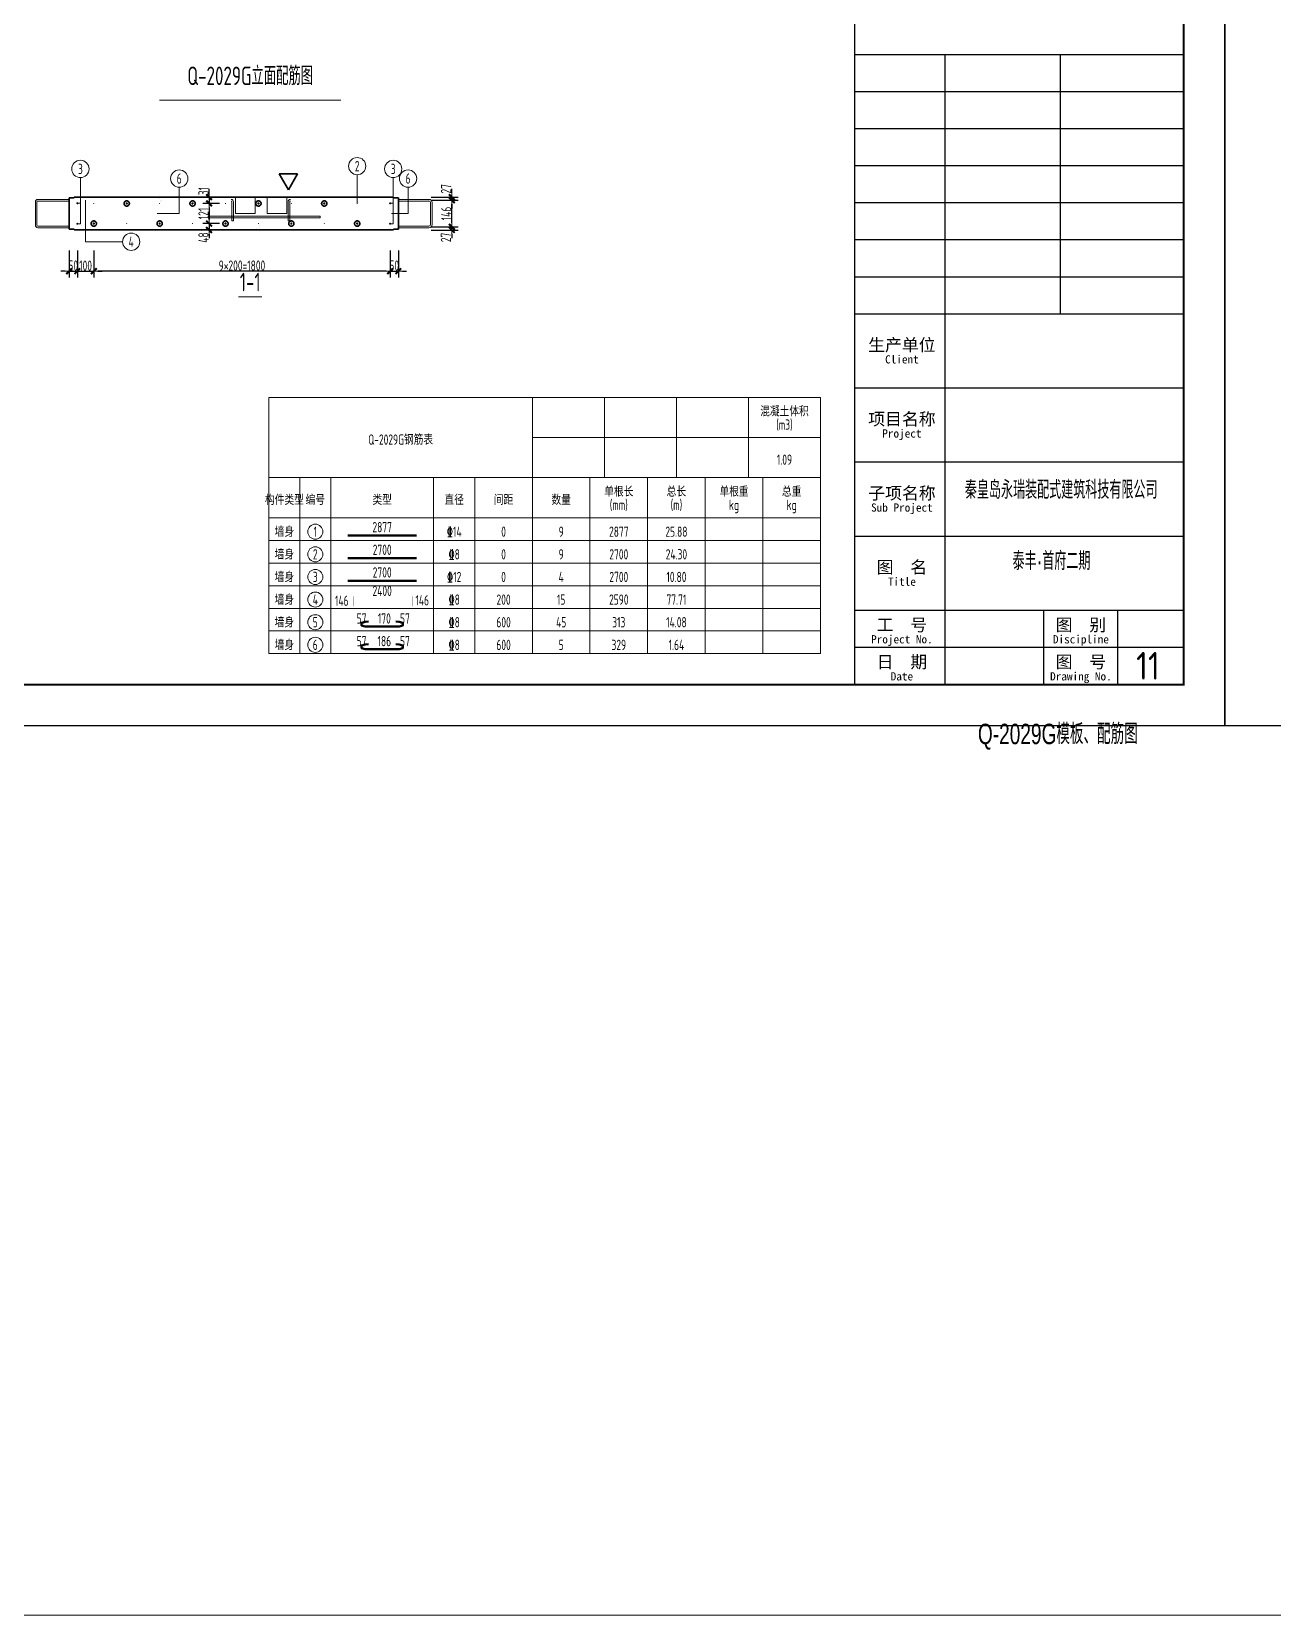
# Model space of a CAD drawing. Extents: x -85320 to 1679916, y -1321939 to 627.
# Drawn here: x 1529144 to 1559315, y -889482 to -851011 of the extents above; entities that cross this region are included whole.
import ezdxf
from ezdxf.enums import TextEntityAlignment as Align

# ---------------------------------------------------------------- set-up
doc = ezdxf.new("R2010")
doc.units = 0
doc.header["$LTSCALE"] = 1000
doc.linetypes.add('点划线', pattern=[1850, 1200, -300, 50, -300])
for name, color, linetype in [('BORDER', 7, 'Continuous'), ('TH', 7, 'Continuous'), ('Y-03墙-03预制墙钢筋', 1, 'Continuous'), ('图框文字', 7, 'Continuous'), ('打印线框', 7, 'Continuous'), ('拉模', 7, 'Continuous')]:
    doc.layers.add(name, color=color, linetype=linetype)
for name, color, linetype, lineweight in [('参数表文字', 7, 'Continuous', 18), ('参数表边线', 253, 'Continuous', 18), ('手孔', 6, 'Continuous', 0), ('梁截面纵筋', 1, 'Continuous', 50), ('直线', 7, 'Continuous', 18), ('预制墙图名', 7, 'Continuous', 18), ('预制墙墙身水平筋', 130, 'Continuous', 18), ('预制墙墙身纵向受力筋', 1, 'Continuous', 18), ('预制墙墙身纵向非受力筋', 94, 'Continuous', 18), ('预制墙墙身附加筋', 94, 'Continuous', 18), ('预制墙拉筋', 130, 'Continuous', 18), ('预制墙详图孔洞', 9, '点划线', 18), ('预制墙详图标注', 3, 'Continuous', 18), ('预制墙详图轮廓', 3, 'Continuous', 35)]:
    doc.layers.add(name, color=color, linetype=linetype, lineweight=lineweight)
doc.styles.get("Standard").update_dxf_attribs({"font": 'gbenor.shx', "bigfont": 'gbcbig.shx'})
doc.styles.add('TSSD_Rein', font='Tssdeng.shx', dxfattribs={"width": 0.7, "bigfont": 'hztxt.shx'})
doc.styles.add('中西文等高字体', font='hztxt_e.shx', dxfattribs={"width": 0.7, "bigfont": 'hbhz.shx'})
doc.styles.add('样式 1', font='yjkeng.shx', dxfattribs={"width": 0.7, "bigfont": 'yjkchn.shx'})
doc.styles.add('样式 2', font='yjkeng.shx', dxfattribs={"width": 0.7, "bigfont": 'yjkchn.shx'})
doc.styles.add('设计院一', font='', dxfattribs={"width": 0.8})
doc.styles.get('设计院一').set_extended_font_data('SimSun')
doc.dimstyles.new('盈建科结构', dxfattribs={"dimscale": 100, "dimtxt": 2.5, "dimasz": 1, "dimexe": 1.5, "dimexo": 0.625, "dimgap": 0.1, "dimtad": 1, "dimdec": 0, "dimrnd": 1, "dimzin": 0, "dimdsep": 46, "dimtxsty": '样式 1', "dimblk": '_yjkbk', "dimblk1": 'ARCHTICK', "dimblk2": 'ARCHTICK', "dimcen": 0.09, "dimadec": 0, "dimazin": 0, "dimtfac": 1, "dimtdec": 4, "dimtix": 1, "dimtmove": 2, "dimatfit": 3, "dimfxl": 1, "dimtolj": 1, "dimtzin": 0, "dimarcsym": 0})

# ---------------------------------------------------------------- blocks, each defined once
blk = doc.blocks.new('_yjkbk')
blk.add_line((-1, 0), (1.5, 0))
blk.add_lwpolyline([(-0.7, -0.7, 0.5, 0.5, 0), (0.7, 0.7, 0.5, 0.5, 0)], format="xyseb")
blk = doc.blocks.new('*D1870')
at = {"layer": 'Defpoints', "color": 0, "transparency": 16777216}
for p in [(1530054, -856329), (1530254, -856329), (1530254, -856829)]:
    blk.add_point(p, dxfattribs=at)
at = {"layer": '预制墙详图标注', "color": 0, "lineweight": -2, "transparency": 16777216}
for p, q in [((1530054, -856329), (1530054, -856979)), ((1530254, -856329), (1530254, -856979)), ((1529954, -856829), (1529854, -856829)), ((1530054, -856829), (1530254, -856829)), ((1530354, -856829), (1530454, -856829))]:
    blk.add_line(p, q, dxfattribs=at)
at = {"layer": '预制墙详图标注', "color": 0, "lineweight": -2, "transparency": 16777216, "xscale": 100, "yscale": 100, "zscale": 100}
blk.add_blockref('_yjkbk', (1530054, -856829), dxfattribs=at)
at = {"layer": '预制墙详图标注', "color": 0, "lineweight": -2, "transparency": 16777216, "xscale": 100, "yscale": 100, "zscale": 100, "rotation": 180}
blk.add_blockref('_yjkbk', (1530254, -856829), dxfattribs=at)
at = {"layer": '预制墙详图标注', "color": 0, "transparency": 16777216, "insert": (1530154, -856819), "char_height": 250, "attachment_point": 8, "style": '样式 1'}
blk.add_mtext('\\A1;50', dxfattribs=at)
blk = doc.blocks.new('_ArchTick')
at = {"color": 0, "linetype": 'ByBlock', "const_width": 0.4}
blk.add_lwpolyline([(-0.5, -0.5), (0.5, 0.5)], dxfattribs=at)
blk = doc.blocks.new('*D1871')
at = {"layer": 'Defpoints', "color": 0, "transparency": 16777216}
for p in [(1530254, -856329), (1530654, -856329), (1530654, -856829)]:
    blk.add_point(p, dxfattribs=at)
at = {"layer": '预制墙详图标注', "color": 0, "lineweight": -2, "transparency": 16777216}
for p, q in [((1530254, -856329), (1530254, -856979)), ((1530654, -856329), (1530654, -856979)), ((1530154, -856829), (1530054, -856829)), ((1530254, -856829), (1530654, -856829)), ((1530754, -856829), (1530854, -856829))]:
    blk.add_line(p, q, dxfattribs=at)
at = {"layer": '预制墙详图标注', "color": 0, "lineweight": -2, "transparency": 16777216, "xscale": 100, "yscale": 100, "zscale": 100}
blk.add_blockref('_yjkbk', (1530254, -856829), dxfattribs=at)
at = {"layer": '预制墙详图标注', "color": 0, "lineweight": -2, "transparency": 16777216, "xscale": 100, "yscale": 100, "zscale": 100, "rotation": 180}
blk.add_blockref('_yjkbk', (1530654, -856829), dxfattribs=at)
at = {"layer": '预制墙详图标注', "color": 0, "transparency": 16777216, "insert": (1530454, -856819), "char_height": 250, "attachment_point": 8, "style": '样式 1'}
blk.add_mtext('\\A1;100', dxfattribs=at)
blk = doc.blocks.new('*D1872')
at = {"layer": 'Defpoints', "color": 0, "transparency": 16777216}
for p in [(1530654, -856329), (1537854, -856329), (1530654, -856829)]:
    blk.add_point(p, dxfattribs=at)
at = {"layer": '预制墙详图标注', "color": 0, "lineweight": -2, "transparency": 16777216}
for p, q in [((1530654, -856391), (1530654, -856979)), ((1537854, -856391), (1537854, -856979)), ((1537754, -856829), (1530754, -856829))]:
    blk.add_line(p, q, dxfattribs=at)
at = {"layer": '预制墙详图标注', "color": 0, "lineweight": -2, "transparency": 16777216, "xscale": 100, "yscale": 100, "zscale": 100, "rotation": 180}
blk.add_blockref('_yjkbk', (1530654, -856829), dxfattribs=at)
at = {"layer": '预制墙详图标注', "color": 0, "lineweight": -2, "transparency": 16777216, "xscale": 100, "yscale": 100, "zscale": 100}
blk.add_blockref('_yjkbk', (1537854, -856829), dxfattribs=at)
at = {"layer": '预制墙详图标注', "color": 0, "transparency": 16777216, "insert": (1534254, -856819), "char_height": 250, "attachment_point": 8, "style": '样式 1'}
blk.add_mtext('\\A1;9×200=1800', dxfattribs=at)
blk = doc.blocks.new('*D1873')
at = {"layer": 'Defpoints', "color": 0, "transparency": 16777216}
for p in [(1537854, -856329), (1538054, -856329), (1538054, -856829)]:
    blk.add_point(p, dxfattribs=at)
at = {"layer": '预制墙详图标注', "color": 0, "lineweight": -2, "transparency": 16777216}
for p, q in [((1537854, -856329), (1537854, -856979)), ((1538054, -856329), (1538054, -856979)), ((1537754, -856829), (1537654, -856829)), ((1537854, -856829), (1538054, -856829)), ((1538154, -856829), (1538254, -856829))]:
    blk.add_line(p, q, dxfattribs=at)
at = {"layer": '预制墙详图标注', "color": 0, "lineweight": -2, "transparency": 16777216, "xscale": 100, "yscale": 100, "zscale": 100}
blk.add_blockref('_yjkbk', (1537854, -856829), dxfattribs=at)
at = {"layer": '预制墙详图标注', "color": 0, "lineweight": -2, "transparency": 16777216, "xscale": 100, "yscale": 100, "zscale": 100, "rotation": 180}
blk.add_blockref('_yjkbk', (1538054, -856829), dxfattribs=at)
at = {"layer": '预制墙详图标注', "color": 0, "transparency": 16777216, "insert": (1537954, -856819), "char_height": 250, "attachment_point": 8, "style": '样式 1'}
blk.add_mtext('\\A1;50', dxfattribs=at)
blk = doc.blocks.new('*D2190')
at = {"layer": 'Defpoints', "color": 0, "transparency": 16777216}
for p in [(1538854, -855753), (1538854, -855829), (1539354, -855753)]:
    blk.add_point(p, dxfattribs=at)
at = {"layer": '预制墙详图标注', "color": 0, "lineweight": -2, "transparency": 16777216}
for p, q in [((1539354, -855653), (1539354, -855553)), ((1538854, -855753), (1539504, -855753)), ((1538854, -855829), (1539504, -855829)), ((1539354, -855829), (1539354, -855753)), ((1539354, -855929), (1539354, -856029))]:
    blk.add_line(p, q, dxfattribs=at)
at = {"layer": '预制墙详图标注', "color": 0, "lineweight": -2, "transparency": 16777216, "xscale": 100, "yscale": 100, "zscale": 100}
for p, rotation in [((1539354, -855753), 270), ((1539354, -855829), 90)]:
    blk.add_blockref('_yjkbk', p, dxfattribs=dict(at, rotation=rotation))
at = {"layer": '预制墙详图标注', "color": 0, "transparency": 16777216, "insert": (1539336, -856009), "char_height": 250, "attachment_point": 8, "rotation": 90, "style": '样式 1'}
blk.add_mtext('\\A1;27', dxfattribs=at)
blk = doc.blocks.new('*D2191')
at = {"layer": 'Defpoints', "color": 0, "transparency": 16777216}
for p in [(1538854, -855105), (1539354, -855105), (1538854, -855753)]:
    blk.add_point(p, dxfattribs=at)
at = {"layer": '预制墙详图标注', "color": 0, "lineweight": -2, "transparency": 16777216}
for p, q in [((1538854, -855105), (1539504, -855105)), ((1539354, -855653), (1539354, -855205)), ((1538854, -855753), (1539504, -855753))]:
    blk.add_line(p, q, dxfattribs=at)
at = {"layer": '预制墙详图标注', "color": 0, "lineweight": -2, "transparency": 16777216, "xscale": 100, "yscale": 100, "zscale": 100}
for p, rotation in [((1539354, -855105), 90), ((1539354, -855753), 270)]:
    blk.add_blockref('_yjkbk', p, dxfattribs=dict(at, rotation=rotation))
at = {"layer": '预制墙详图标注', "color": 0, "transparency": 16777216, "insert": (1539344, -855429), "char_height": 250, "attachment_point": 8, "rotation": 90, "style": '样式 1'}
blk.add_mtext('\\A1;146', dxfattribs=at)
blk = doc.blocks.new('*D2192')
at = {"layer": 'Defpoints', "color": 0, "transparency": 16777216}
for p in [(1538854, -855029), (1538854, -855105), (1539354, -855029)]:
    blk.add_point(p, dxfattribs=at)
at = {"layer": '预制墙详图标注', "color": 0, "lineweight": -2, "transparency": 16777216}
for p, q in [((1539354, -854929), (1539354, -854829)), ((1538854, -855029), (1539504, -855029)), ((1538854, -855105), (1539504, -855105)), ((1539354, -855105), (1539354, -855029)), ((1539354, -855205), (1539354, -855305))]:
    blk.add_line(p, q, dxfattribs=at)
at = {"layer": '预制墙详图标注', "color": 0, "lineweight": -2, "transparency": 16777216, "xscale": 100, "yscale": 100, "zscale": 100}
for p, rotation in [((1539354, -855029), 270), ((1539354, -855105), 90)]:
    blk.add_blockref('_yjkbk', p, dxfattribs=dict(at, rotation=rotation))
at = {"layer": '预制墙详图标注', "color": 0, "transparency": 16777216, "insert": (1539338, -854829), "char_height": 250, "attachment_point": 8, "rotation": 90, "style": '样式 1'}
blk.add_mtext('\\A1;27', dxfattribs=at)
blk = doc.blocks.new('*D2598')
at = {"layer": 'Defpoints', "color": 0, "transparency": 16777216}
for p in [(1533454, -855829), (1533704, -855673), (1533704, -855829)]:
    blk.add_point(p, dxfattribs=at)
at = {"layer": '预制墙详图标注', "color": 0, "lineweight": -2, "transparency": 16777216}
for p, q in [((1533454, -855573), (1533454, -855473)), ((1533704, -855673), (1533304, -855673)), ((1533704, -855829), (1533304, -855829)), ((1533454, -855673), (1533454, -855829)), ((1533454, -855929), (1533454, -856029))]:
    blk.add_line(p, q, dxfattribs=at)
at = {"layer": '预制墙详图标注', "color": 0, "lineweight": -2, "transparency": 16777216, "xscale": 100, "yscale": 100, "zscale": 100}
for p, rotation in [((1533454, -855673), 270), ((1533454, -855829), 90)]:
    blk.add_blockref('_yjkbk', p, dxfattribs=dict(at, rotation=rotation))
at = {"layer": '预制墙详图标注', "color": 0, "transparency": 16777216, "insert": (1533444, -856012), "char_height": 250, "attachment_point": 8, "rotation": 90, "style": '样式 1'}
blk.add_mtext('\\A1;48', dxfattribs=at)
blk = doc.blocks.new('*D2599')
at = {"layer": 'Defpoints', "color": 0, "transparency": 16777216}
for p in [(1533704, -855185), (1533454, -855673), (1533704, -855673)]:
    blk.add_point(p, dxfattribs=at)
at = {"layer": '预制墙详图标注', "color": 0, "lineweight": -2, "transparency": 16777216}
for p, q in [((1533704, -855185), (1533304, -855185)), ((1533454, -855285), (1533454, -855573)), ((1533704, -855673), (1533304, -855673))]:
    blk.add_line(p, q, dxfattribs=at)
at = {"layer": '预制墙详图标注', "color": 0, "lineweight": -2, "transparency": 16777216, "xscale": 100, "yscale": 100, "zscale": 100}
for p, rotation in [((1533454, -855185), 90), ((1533454, -855673), 270)]:
    blk.add_blockref('_yjkbk', p, dxfattribs=dict(at, rotation=rotation))
at = {"layer": '预制墙详图标注', "color": 0, "transparency": 16777216, "insert": (1533444, -855429), "char_height": 250, "attachment_point": 8, "rotation": 90, "style": '样式 1'}
blk.add_mtext('\\A1;121', dxfattribs=at)
blk = doc.blocks.new('*D2600')
at = {"layer": 'Defpoints', "color": 0, "transparency": 16777216}
for p in [(1533454, -855185), (1533704, -855029), (1533704, -855185)]:
    blk.add_point(p, dxfattribs=at)
at = {"layer": '预制墙详图标注', "color": 0, "lineweight": -2, "transparency": 16777216}
for p, q in [((1533454, -854929), (1533454, -854829)), ((1533704, -855029), (1533304, -855029)), ((1533704, -855185), (1533304, -855185)), ((1533454, -855029), (1533454, -855185)), ((1533454, -855285), (1533454, -855385))]:
    blk.add_line(p, q, dxfattribs=at)
at = {"layer": '预制墙详图标注', "color": 0, "lineweight": -2, "transparency": 16777216, "xscale": 100, "yscale": 100, "zscale": 100}
for p, rotation in [((1533454, -855029), 270), ((1533454, -855185), 90)]:
    blk.add_blockref('_yjkbk', p, dxfattribs=dict(at, rotation=rotation))
at = {"layer": '预制墙详图标注', "color": 0, "transparency": 16777216, "insert": (1533444, -854883), "char_height": 250, "attachment_point": 8, "rotation": 90, "style": '样式 1'}
blk.add_mtext('\\A1;31', dxfattribs=at)
blk = doc.blocks.new('图框1')
at = {"color": 7}
for p, q in [((1425679, -783089), (1425679, -823089)), ((1433679, -783089), (1433679, -823089)), ((1433679, -823089), (1433679, -783089)), ((1433679, -783089), (1433679, -823089)), ((1433679, -823089), (1433679, -783089)), ((1433679, -807789), (1425679, -807789)), ((1427879, -814089), (1427879, -807789)), ((1430679, -814089), (1430679, -807789)), ((1433679, -808689), (1425679, -808689)), ((1433679, -809589), (1425679, -809589)), ((1433679, -810489), (1425679, -810489)), ((1433679, -811389), (1425679, -811389)), ((1433679, -812289), (1425679, -812289)), ((1433679, -813189), (1425679, -813189)), ((1433679, -814089), (1425679, -814089)), ((1427879, -823089), (1427879, -814089)), ((1433679, -814089), (1431691, -814089)), ((1433679, -815889), (1425679, -815889)), ((1433679, -817689), (1425679, -817689)), ((1433679, -819489), (1425679, -819489)), ((1433679, -821289), (1425679, -821289)), ((1430279, -823089), (1430279, -821289)), ((1432079, -823089), (1432079, -821289)), ((1433679, -822189), (1425679, -822189)), ((1425679, -823089), (1433679, -823089)), ((1425679, -823089), (1433679, -823089))]:
    blk.add_line(p, q, dxfattribs=at)
at = {"layer": 'BORDER', "const_width": 50}
blk.add_lwpolyline([(1377779, -823089), (1377779, -783089), (1433679, -783089), (1433679, -823089)], close=True, dxfattribs=at)
at = {"color": 7, "style": '设计院一'}
for s, height, p in [('生产单位', 300, (1426829, -814989)), ('Client', 200, (1426829, -815289)), ('项目名称', 300, (1426829, -816789)), ('Project', 200, (1426829, -817089)), ('子项名称', 300, (1426829, -818589)), ('Sub Project', 200, (1426829, -818889)), ('图  名', 300, (1426829, -820389)), ('Title', 200, (1426829, -820689)), ('工  号', 300, (1426829, -821789)), ('图  别', 300, (1431179, -821789)), ('Project No.', 200, (1426829, -822089)), ('Discipline', 200, (1431179, -822089)), ('日  期', 300, (1426829, -822689)), ('图  号', 300, (1431179, -822689)), ('Date', 200, (1426829, -822989)), ('Drawing No.', 200, (1431179, -822989))]:
    blk.add_text(s, height=height, dxfattribs=at).set_placement(p, align=Align.CENTER)
at = {"layer": 'TH', "color": 2, "style": '中西文等高字体', "width": 0.7}
for s, p in [('秦皇岛永瑞装配式建筑科技有限公司', (1428359, -818709)), ('泰丰·首府二期', (1429517, -820439))]:
    blk.add_text(s, height=440, dxfattribs=at).set_placement(p, align=Align.BOTTOM_LEFT)
blk = doc.blocks.new('闭口大左')
at = {"layer": '预制墙墙身水平筋', "color": 4, "lineweight": 0}
for p, q in [((1052669, -854687), (1052669, -855255)), ((1052709, -854687), (1052709, -855255))]:
    blk.add_line(p, q, dxfattribs=at)
at = {"layer": '预制墙墙身水平筋', "lineweight": 0}
for p, q in [((1052729, -854627), (1053489, -854627)), ((1052729, -854627), (1053489, -854627)), ((1052729, -854627), (1053489, -854627)), ((1052729, -854627), (1053489, -854627)), ((1052729, -854627), (1053489, -854627)), ((1052729, -854627), (1053489, -854627)), ((1052729, -854627), (1053489, -854627)), ((1052729, -854627), (1053489, -854627)), ((1052729, -854627), (1053489, -854627)), ((1052729, -854627), (1053489, -854627)), ((1052729, -854627), (1053489, -854627)), ((1052729, -854627), (1053489, -854627)), ((1052729, -854627), (1053489, -854627)), ((1052729, -854627), (1053489, -854627)), ((1052729, -854627), (1053489, -854627)), ((1053489, -854667), (1052729, -854667)), ((1053489, -854667), (1052729, -854667)), ((1053489, -854667), (1052729, -854667)), ((1053489, -854667), (1052729, -854667)), ((1053489, -854667), (1052729, -854667)), ((1053489, -854667), (1052729, -854667)), ((1053489, -854667), (1052729, -854667)), ((1053489, -854667), (1052729, -854667)), ((1053489, -854667), (1052729, -854667)), ((1053489, -854667), (1052729, -854667)), ((1053489, -854667), (1052729, -854667)), ((1053489, -854667), (1052729, -854667)), ((1053489, -854667), (1052729, -854667)), ((1053489, -854667), (1052729, -854667)), ((1053489, -854667), (1052729, -854667)), ((1052729, -855275), (1053489, -855275)), ((1053489, -855315), (1052729, -855315))]:
    blk.add_line(p, q, dxfattribs=at)
for centre, radius, start, end in [((1052729, -854687), 60, 90, 180), ((1052729, -854687), 60, 90, 180), ((1052729, -854687), 60, 90, 180), ((1052729, -854687), 60, 90, 180), ((1052729, -854687), 60, 90, 180), ((1052729, -854687), 60, 90, 180), ((1052729, -854687), 60, 90, 180), ((1052729, -854687), 60, 90, 180), ((1052729, -854687), 60, 90, 180), ((1052729, -854687), 60, 90, 180), ((1052729, -854687), 60, 90, 180), ((1052729, -854687), 60, 90, 180), ((1052729, -854687), 60, 90, 180), ((1052729, -854687), 60, 90, 180), ((1052729, -854687), 20, 90, 180), ((1052729, -854687), 20, 90, 180), ((1052729, -854687), 20, 90, 180), ((1052729, -854687), 20, 90, 180), ((1052729, -854687), 20, 90, 180), ((1052729, -854687), 20, 90, 180), ((1052729, -854687), 20, 90, 180), ((1052729, -854687), 20, 90, 180), ((1052729, -854687), 20, 90, 180), ((1052729, -854687), 20, 90, 180), ((1052729, -854687), 20, 90, 180), ((1052729, -854687), 20, 90, 180), ((1052729, -854687), 20, 90, 180), ((1052729, -854687), 20, 90, 180), ((1052729, -855255), 60, 180, 270), ((1052729, -855255), 20, 180, 270)]:
    blk.add_arc(centre, radius, start, end, dxfattribs=at)
blk = doc.blocks.new('u闭口大右')
at = {"layer": '预制墙墙身水平筋', "lineweight": 0}
for p, q in [((1059089, -854627), (1059833, -854627)), ((1059089, -854627), (1059833, -854627)), ((1059089, -854627), (1059833, -854627)), ((1059089, -854627), (1059833, -854627)), ((1059089, -854627), (1059833, -854627)), ((1059089, -854627), (1059833, -854627)), ((1059089, -854627), (1059833, -854627)), ((1059089, -854627), (1059833, -854627)), ((1059089, -854627), (1059833, -854627)), ((1059089, -854627), (1059833, -854627)), ((1059089, -854627), (1059833, -854627)), ((1059089, -854627), (1059833, -854627)), ((1059089, -854627), (1059833, -854627)), ((1059089, -854627), (1059833, -854627)), ((1059089, -854627), (1059833, -854627)), ((1059833, -854667), (1059089, -854667)), ((1059833, -854667), (1059089, -854667)), ((1059833, -854667), (1059089, -854667)), ((1059833, -854667), (1059089, -854667)), ((1059833, -854667), (1059089, -854667)), ((1059833, -854667), (1059089, -854667)), ((1059833, -854667), (1059089, -854667)), ((1059833, -854667), (1059089, -854667)), ((1059833, -854667), (1059089, -854667)), ((1059833, -854667), (1059089, -854667)), ((1059833, -854667), (1059089, -854667)), ((1059833, -854667), (1059089, -854667)), ((1059833, -854667), (1059089, -854667)), ((1059833, -854667), (1059089, -854667)), ((1059833, -854667), (1059089, -854667)), ((1059869, -854732), (1059869, -854703)), ((1059869, -854732), (1059869, -854703)), ((1059869, -854732), (1059869, -854703)), ((1059869, -854732), (1059869, -854703)), ((1059869, -854732), (1059869, -854703)), ((1059869, -854732), (1059869, -854703)), ((1059869, -854732), (1059869, -854703)), ((1059869, -854732), (1059869, -854703)), ((1059869, -854732), (1059869, -854703)), ((1059869, -854732), (1059869, -854703)), ((1059869, -854732), (1059869, -854703)), ((1059869, -854732), (1059869, -854703)), ((1059869, -854732), (1059869, -854703)), ((1059869, -854732), (1059869, -854703)), ((1059869, -854732), (1059869, -854703)), ((1059909, -854703), (1059909, -854732)), ((1059909, -854703), (1059909, -854732)), ((1059909, -854703), (1059909, -854732)), ((1059909, -854703), (1059909, -854732)), ((1059909, -854703), (1059909, -854732)), ((1059909, -854703), (1059909, -854732)), ((1059909, -854703), (1059909, -854732)), ((1059909, -854703), (1059909, -854732)), ((1059909, -854703), (1059909, -854732)), ((1059909, -854703), (1059909, -854732)), ((1059909, -854703), (1059909, -854732)), ((1059909, -854703), (1059909, -854732)), ((1059909, -854703), (1059909, -854732)), ((1059909, -854703), (1059909, -854732)), ((1059909, -854703), (1059909, -854732)), ((1059089, -855275), (1059833, -855275)), ((1059089, -855275), (1059833, -855275)), ((1059089, -855275), (1059833, -855275)), ((1059089, -855275), (1059833, -855275)), ((1059089, -855275), (1059833, -855275)), ((1059089, -855275), (1059833, -855275)), ((1059089, -855275), (1059833, -855275)), ((1059089, -855275), (1059833, -855275)), ((1059089, -855275), (1059833, -855275)), ((1059089, -855275), (1059833, -855275)), ((1059089, -855275), (1059833, -855275)), ((1059089, -855275), (1059833, -855275)), ((1059089, -855275), (1059833, -855275)), ((1059089, -855275), (1059833, -855275)), ((1059089, -855275), (1059833, -855275)), ((1059833, -855315), (1059089, -855315))]:
    blk.add_line(p, q, dxfattribs=at)
at = {"layer": '预制墙墙身水平筋', "color": 4, "lineweight": 0}
for p, q in [((1059869, -854703), (1059869, -855238)), ((1059909, -854703), (1059909, -855238))]:
    blk.add_line(p, q, dxfattribs=at)
at = {"layer": '预制墙墙身水平筋', "lineweight": 0}
for centre, radius, start, end in [((1059833, -854703), 76.6, 360, 90), ((1059833, -854703), 76.6, 360, 90), ((1059833, -854703), 76.6, 360, 90), ((1059833, -854703), 76.6, 360, 90), ((1059833, -854703), 76.6, 360, 90), ((1059833, -854703), 76.6, 360, 90), ((1059833, -854703), 76.6, 360, 90), ((1059833, -854703), 76.6, 360, 90), ((1059833, -854703), 76.6, 360, 90), ((1059833, -854703), 76.6, 360, 90), ((1059833, -854703), 76.6, 360, 90), ((1059833, -854703), 76.6, 360, 90), ((1059833, -854703), 76.6, 360, 90), ((1059833, -854703), 76.6, 360, 90), ((1059833, -854703), 36.6, 360, 90), ((1059833, -854703), 36.6, 360, 90), ((1059833, -854703), 36.6, 360, 90), ((1059833, -854703), 36.6, 360, 90), ((1059833, -854703), 36.6, 360, 90), ((1059833, -854703), 36.6, 360, 90), ((1059833, -854703), 36.6, 360, 90), ((1059833, -854703), 36.6, 360, 90), ((1059833, -854703), 36.6, 360, 90), ((1059833, -854703), 36.6, 360, 90), ((1059833, -854703), 36.6, 360, 90), ((1059833, -854703), 36.6, 360, 90), ((1059833, -854703), 36.6, 360, 90), ((1059833, -854703), 36.6, 360, 90), ((1059833, -855238), 76.6, 270, 0), ((1059833, -855238), 76.6, 270, 0), ((1059833, -855238), 76.6, 270, 0), ((1059833, -855238), 76.6, 270, 0), ((1059833, -855238), 76.6, 270, 0), ((1059833, -855238), 76.6, 270, 0), ((1059833, -855238), 76.6, 270, 0), ((1059833, -855238), 76.6, 270, 0), ((1059833, -855238), 76.6, 270, 0), ((1059833, -855238), 76.6, 270, 0), ((1059833, -855238), 76.6, 270, 0), ((1059833, -855238), 76.6, 270, 0), ((1059833, -855238), 76.6, 270, 0), ((1059833, -855238), 36.6, 270, 0), ((1059833, -855238), 76.6, 270, 0)]:
    blk.add_arc(centre, radius, start, end, dxfattribs=at)
blk = doc.blocks.new('手孔弯筋')
at = {"layer": '预制墙墙身水平筋', "color": 4, "lineweight": 0}
blk.add_line((1057610, -855147), (1057650, -855147), dxfattribs=at)
at = {"layer": '预制墙拉筋', "lineweight": 0}
for p, q in [((1057610, -854684), (1057610, -855147)), ((1057650, -855147), (1057650, -854684))]:
    blk.add_line(p, q, dxfattribs=at)
for radius in [57.5, 17.5]:
    blk.add_arc((1057592, -854684), radius, 360, 90, dxfattribs=at)

msp = doc.modelspace()

# ---------------------------------------------------------------- linework, layer by layer
at = {"layer": 'Y-03墙-03预制墙钢筋', "const_width": 6.4}
msp.add_lwpolyline([(1538393.557, -864727.809), (1536963.857, -864727.809, 0.414213562), (1536954.257, -864737.409), (1536954.257, -864961.832, 0.414213562), (1536963.857, -864971.432), (1538393.557, -864971.432, 0.414213562), (1538403.157, -864961.832), (1538403.157, -864737.409, 0.414213562)], format="xyb", close=True, dxfattribs=at)
at = {"layer": '参数表文字', "lineweight": 18}
for centre in [(1536035.627, -863157.327), (1536035.627, -863707.327), (1536035.627, -864257.327), (1536035.627, -864807.327), (1536035.627, -865357.327), (1536035.627, -865907.327)]:
    msp.add_circle(centre, 183.333, dxfattribs=at)
at = {"layer": '参数表边线', "lineweight": 18}
for p, q in [((1534910.627, -861844.827), (1534910.627, -859894.827)), ((1534910.627, -859894.827), (1541310.627, -859894.827)), ((1541310.627, -861844.827), (1541310.627, -859894.827)), ((1541310.627, -860869.827), (1541310.627, -859894.827)), ((1541310.627, -859894.827), (1543060.627, -859894.827)), ((1543060.627, -860869.827), (1543060.627, -859894.827)), ((1543060.627, -859894.827), (1544810.627, -859894.827)), ((1544810.627, -860869.827), (1544810.627, -859894.827)), ((1544810.627, -859894.827), (1546560.627, -859894.827)), ((1546560.627, -860869.827), (1546560.627, -859894.827)), ((1546560.627, -859894.827), (1548310.627, -859894.827)), ((1548310.627, -860869.827), (1548310.627, -859894.827)), ((1541310.627, -861844.827), (1541310.627, -860869.827)), ((1541310.627, -860869.827), (1543060.627, -860869.827)), ((1543060.627, -861844.827), (1543060.627, -860869.827)), ((1543060.627, -860869.827), (1544810.627, -860869.827)), ((1544810.627, -861844.827), (1544810.627, -860869.827)), ((1544810.627, -860869.827), (1546560.627, -860869.827)), ((1546560.627, -861844.827), (1546560.627, -860869.827)), ((1546560.627, -860869.827), (1548310.627, -860869.827)), ((1548310.627, -861844.827), (1548310.627, -860869.827)), ((1534910.627, -861844.827), (1535660.627, -861844.827)), ((1534910.627, -861844.827), (1534910.627, -862819.827)), ((1535660.627, -861844.827), (1536410.627, -861844.827)), ((1535660.627, -861844.827), (1535660.627, -862819.827)), ((1536410.627, -861844.827), (1538910.627, -861844.827)), ((1536410.627, -861844.827), (1536410.627, -862819.827)), ((1538910.627, -861844.827), (1539910.627, -861844.827)), ((1538910.627, -861844.827), (1538910.627, -862819.827)), ((1539910.627, -861844.827), (1541310.627, -861844.827)), ((1539910.627, -861844.827), (1539910.627, -862819.827)), ((1541310.627, -861844.827), (1542710.627, -861844.827)), ((1541310.627, -861844.827), (1541310.627, -862819.827)), ((1542710.627, -861844.827), (1544110.627, -861844.827)), ((1542710.627, -861844.827), (1542710.627, -862819.827)), ((1544110.627, -861844.827), (1545510.627, -861844.827)), ((1544110.627, -861844.827), (1544110.627, -862819.827)), ((1545510.627, -861844.827), (1546910.627, -861844.827)), ((1545510.627, -861844.827), (1545510.627, -862819.827)), ((1546910.627, -861844.827), (1548310.627, -861844.827)), ((1546910.627, -861844.827), (1546910.627, -862819.827)), ((1548310.627, -861844.827), (1548310.627, -862819.827)), ((1534910.627, -862819.827), (1535660.627, -862819.827)), ((1534910.627, -862819.827), (1534910.627, -863369.827)), ((1535660.627, -862819.827), (1536410.627, -862819.827)), ((1535660.627, -862819.827), (1535660.627, -863369.827)), ((1536410.627, -862819.827), (1538910.627, -862819.827)), ((1536410.627, -862819.827), (1536410.627, -863369.827)), ((1538910.627, -862819.827), (1539910.627, -862819.827)), ((1538910.627, -862819.827), (1538910.627, -863369.827)), ((1539910.627, -862819.827), (1541310.627, -862819.827)), ((1539910.627, -862819.827), (1539910.627, -863369.827)), ((1541310.627, -862819.827), (1542710.627, -862819.827)), ((1541310.627, -862819.827), (1541310.627, -863369.827)), ((1542710.627, -862819.827), (1544110.627, -862819.827)), ((1542710.627, -862819.827), (1542710.627, -863369.827)), ((1544110.627, -862819.827), (1545510.627, -862819.827)), ((1544110.627, -862819.827), (1544110.627, -863369.827)), ((1545510.627, -862819.827), (1546910.627, -862819.827)), ((1545510.627, -862819.827), (1545510.627, -863369.827)), ((1546910.627, -862819.827), (1548310.627, -862819.827)), ((1546910.627, -862819.827), (1546910.627, -863369.827)), ((1548310.627, -862819.827), (1548310.627, -863369.827)), ((1534910.627, -863369.827), (1535660.627, -863369.827)), ((1534910.627, -863369.827), (1534910.627, -863919.827)), ((1535660.627, -863369.827), (1536410.627, -863369.827)), ((1535660.627, -863369.827), (1535660.627, -863919.827)), ((1536410.627, -863369.827), (1538910.627, -863369.827)), ((1536410.627, -863369.827), (1536410.627, -863919.827)), ((1538910.627, -863369.827), (1539910.627, -863369.827)), ((1538910.627, -863369.827), (1538910.627, -863919.827)), ((1539910.627, -863369.827), (1541310.627, -863369.827)), ((1539910.627, -863369.827), (1539910.627, -863919.827)), ((1541310.627, -863369.827), (1542710.627, -863369.827)), ((1541310.627, -863369.827), (1541310.627, -863919.827)), ((1542710.627, -863369.827), (1544110.627, -863369.827)), ((1542710.627, -863369.827), (1542710.627, -863919.827)), ((1544110.627, -863369.827), (1545510.627, -863369.827)), ((1544110.627, -863369.827), (1544110.627, -863919.827)), ((1545510.627, -863369.827), (1546910.627, -863369.827)), ((1545510.627, -863369.827), (1545510.627, -863919.827)), ((1546910.627, -863369.827), (1548310.627, -863369.827)), ((1546910.627, -863369.827), (1546910.627, -863919.827)), ((1548310.627, -863369.827), (1548310.627, -863919.827)), ((1534910.627, -863919.827), (1535660.627, -863919.827)), ((1534910.627, -863919.827), (1534910.627, -864469.827)), ((1535660.627, -863919.827), (1536410.627, -863919.827)), ((1535660.627, -863919.827), (1535660.627, -864469.827)), ((1536410.627, -863919.827), (1538910.627, -863919.827)), ((1536410.627, -863919.827), (1536410.627, -864469.827)), ((1538910.627, -863919.827), (1539910.627, -863919.827)), ((1538910.627, -863919.827), (1538910.627, -864469.827)), ((1539910.627, -863919.827), (1541310.627, -863919.827)), ((1539910.627, -863919.827), (1539910.627, -864469.827)), ((1541310.627, -863919.827), (1542710.627, -863919.827)), ((1541310.627, -863919.827), (1541310.627, -864469.827)), ((1542710.627, -863919.827), (1544110.627, -863919.827)), ((1542710.627, -863919.827), (1542710.627, -864469.827)), ((1544110.627, -863919.827), (1545510.627, -863919.827)), ((1544110.627, -863919.827), (1544110.627, -864469.827)), ((1545510.627, -863919.827), (1546910.627, -863919.827)), ((1545510.627, -863919.827), (1545510.627, -864469.827)), ((1546910.627, -863919.827), (1548310.627, -863919.827)), ((1546910.627, -863919.827), (1546910.627, -864469.827)), ((1548310.627, -863919.827), (1548310.627, -864469.827)), ((1534910.627, -864469.827), (1535660.627, -864469.827)), ((1534910.627, -864469.827), (1534910.627, -865019.827)), ((1535660.627, -864469.827), (1536410.627, -864469.827)), ((1535660.627, -864469.827), (1535660.627, -865019.827)), ((1536410.627, -864469.827), (1538910.627, -864469.827)), ((1536410.627, -864469.827), (1536410.627, -865019.827)), ((1538910.627, -864469.827), (1539910.627, -864469.827)), ((1538910.627, -864469.827), (1538910.627, -865019.827)), ((1539910.627, -864469.827), (1541310.627, -864469.827)), ((1539910.627, -864469.827), (1539910.627, -865019.827)), ((1541310.627, -864469.827), (1542710.627, -864469.827)), ((1541310.627, -864469.827), (1541310.627, -865019.827)), ((1542710.627, -864469.827), (1544110.627, -864469.827)), ((1542710.627, -864469.827), (1542710.627, -865019.827)), ((1544110.627, -864469.827), (1545510.627, -864469.827)), ((1544110.627, -864469.827), (1544110.627, -865019.827)), ((1545510.627, -864469.827), (1546910.627, -864469.827)), ((1545510.627, -864469.827), (1545510.627, -865019.827)), ((1546910.627, -864469.827), (1548310.627, -864469.827)), ((1546910.627, -864469.827), (1546910.627, -865019.827)), ((1548310.627, -864469.827), (1548310.627, -865019.827)), ((1534910.627, -865019.827), (1535660.627, -865019.827)), ((1534910.627, -865019.827), (1534910.627, -865569.827)), ((1535660.627, -865019.827), (1536410.627, -865019.827)), ((1535660.627, -865019.827), (1535660.627, -865569.827)), ((1536410.627, -865019.827), (1538910.627, -865019.827)), ((1536410.627, -865019.827), (1536410.627, -865569.827)), ((1538910.627, -865019.827), (1539910.627, -865019.827)), ((1538910.627, -865019.827), (1538910.627, -865569.827)), ((1539910.627, -865019.827), (1541310.627, -865019.827)), ((1539910.627, -865019.827), (1539910.627, -865569.827)), ((1541310.627, -865019.827), (1542710.627, -865019.827)), ((1541310.627, -865019.827), (1541310.627, -865569.827)), ((1542710.627, -865019.827), (1544110.627, -865019.827)), ((1542710.627, -865019.827), (1542710.627, -865569.827)), ((1544110.627, -865019.827), (1545510.627, -865019.827)), ((1544110.627, -865019.827), (1544110.627, -865569.827)), ((1545510.627, -865019.827), (1546910.627, -865019.827)), ((1545510.627, -865019.827), (1545510.627, -865569.827)), ((1546910.627, -865019.827), (1548310.627, -865019.827)), ((1546910.627, -865019.827), (1546910.627, -865569.827)), ((1548310.627, -865019.827), (1548310.627, -865569.827)), ((1534910.627, -865569.827), (1535660.627, -865569.827)), ((1534910.627, -865569.827), (1534910.627, -866119.827)), ((1535660.627, -865569.827), (1536410.627, -865569.827)), ((1535660.627, -865569.827), (1535660.627, -866119.827)), ((1536410.627, -865569.827), (1538910.627, -865569.827)), ((1536410.627, -865569.827), (1536410.627, -866119.827)), ((1538910.627, -865569.827), (1539910.627, -865569.827)), ((1538910.627, -865569.827), (1538910.627, -866119.827)), ((1539910.627, -865569.827), (1541310.627, -865569.827)), ((1539910.627, -865569.827), (1539910.627, -866119.827)), ((1541310.627, -865569.827), (1542710.627, -865569.827)), ((1541310.627, -865569.827), (1541310.627, -866119.827)), ((1542710.627, -865569.827), (1544110.627, -865569.827)), ((1542710.627, -865569.827), (1542710.627, -866119.827)), ((1544110.627, -865569.827), (1545510.627, -865569.827)), ((1544110.627, -865569.827), (1544110.627, -866119.827)), ((1545510.627, -865569.827), (1546910.627, -865569.827)), ((1545510.627, -865569.827), (1545510.627, -866119.827)), ((1546910.627, -865569.827), (1548310.627, -865569.827)), ((1546910.627, -865569.827), (1546910.627, -866119.827)), ((1548310.627, -865569.827), (1548310.627, -866119.827)), ((1534910.627, -866119.827), (1535660.627, -866119.827)), ((1535660.627, -866119.827), (1536410.627, -866119.827)), ((1536410.627, -866119.827), (1538910.627, -866119.827)), ((1538910.627, -866119.827), (1539910.627, -866119.827)), ((1539910.627, -866119.827), (1541310.627, -866119.827)), ((1541310.627, -866119.827), (1542710.627, -866119.827)), ((1542710.627, -866119.827), (1544110.627, -866119.827)), ((1544110.627, -866119.827), (1545510.627, -866119.827)), ((1545510.627, -866119.827), (1546910.627, -866119.827)), ((1546910.627, -866119.827), (1548310.627, -866119.827))]:
    msp.add_line(p, q, dxfattribs=at)
at = {"layer": '手孔', "color": 6}
for points in [[(1534093.657, -855028.636), (1534573.657, -855028.636), (1534573.657, -855428.636), (1534093.657, -855428.636)], [(1534865.794, -855028.636), (1535345.794, -855028.636), (1535345.794, -855428.636), (1534865.794, -855428.636)]]:
    msp.add_lwpolyline(points, close=True, dxfattribs=at)
at = {"layer": '打印线框', "color": 1}
for points in [[(1498739.784, -867870.959), (1498739.784, -825870.959), (1558139.784, -825870.959), (1558139.784, -867870.959)], [(1558139.784, -867870.959), (1558139.784, -825870.959), (1617539.784, -825870.959), (1617539.784, -867870.959)]]:
    msp.add_lwpolyline(points, close=True, dxfattribs=at)
at = {"layer": '梁截面纵筋', "lineweight": 50}
for points in [[(1536827.294, -863248.994), (1538493.961, -863248.994)], [(1536827.294, -863798.994), (1538493.961, -863798.994)], [(1536827.294, -864348.994), (1538493.961, -864348.994)], [(1537327.294, -865341.475), (1537243.961, -865348.35), (1537160.627, -865370.35), (1537160.627, -865439.1), (1537243.961, -865461.1), (1538077.294, -865461.1), (1538160.627, -865439.1), (1538160.627, -865370.35), (1538077.294, -865348.35), (1537993.961, -865341.475)], [(1537327.294, -865891.475), (1537243.961, -865898.35), (1537160.627, -865920.35), (1537160.627, -865989.1), (1537243.961, -866011.1), (1538077.294, -866011.1), (1538160.627, -865989.1), (1538160.627, -865920.35), (1538077.294, -865898.35), (1537993.961, -865891.475)]]:
    msp.add_lwpolyline(points, dxfattribs=at)
at = {"layer": '直线', "lineweight": 18}
for p, q in [((1530253.684, -855180.636), (1530328.684, -855180.636)), ((1537853.684, -855180.636), (1537928.684, -855180.636)), ((1530453.684, -855752.636), (1530453.684, -856114.636))]:
    msp.add_line(p, q, dxfattribs=at)
for points in [[(1530253.684, -855676.636), (1530328.684, -855676.636), (1530328.684, -854555.636)], [(1532195.684, -855428.636), (1532729.684, -855428.636), (1532729.684, -854788.636)], [(1537053.684, -855184.636), (1537053.684, -854487.636)], [(1537853.684, -855676.636), (1537928.684, -855676.636), (1537928.684, -854555.636)], [(1537889.684, -855428.636), (1538289.684, -855428.636), (1538289.684, -854788.636)], [(1530453.684, -855104.636), (1530453.684, -856114.636), (1531351.684, -856114.636)]]:
    msp.add_lwpolyline(points, dxfattribs=at)
for centre in [(1530328.684, -854345.636), (1532729.684, -854578.636), (1537053.684, -854277.636), (1537928.684, -854345.636), (1538289.684, -854578.636), (1531561.684, -856114.636)]:
    msp.add_circle(centre, 210, dxfattribs=at)
at = {"layer": '预制墙图名', "lineweight": 18}
for p, q in [((1532248.243, -852678.636), (1536659.124, -852678.636)), ((1534168.972, -857453.636), (1534738.395, -857453.636))]:
    msp.add_line(p, q, dxfattribs=at)
at = {"layer": '预制墙墙身水平筋', "color": 4}
for points in [[(1380116.859, -811851.87), (1617539.787, -811851.87), (1617539.787, -889482.118), (1380116.859, -889482.118)], [(1533430.137, -855489.782), (1536153.288, -855489.782), (1536153.288, -855529.782), (1533430.137, -855529.782)]]:
    msp.add_lwpolyline(points, close=True, dxfattribs=at)
at = {"layer": '预制墙墙身水平筋', "lineweight": 18, "const_width": 0.18}
for points in [[(1530053.684, -855084.636), (1533990.174, -855084.636)], [(1533990.174, -855124.636), (1530053.684, -855124.636)], [(1535431.686, -855084.636), (1538053.684, -855084.636)], [(1538053.684, -855124.636), (1535431.686, -855124.636)], [(1530053.684, -855732.636), (1537162.63, -855732.636)], [(1537184.254, -855772.636), (1530053.684, -855772.636)], [(1537162.63, -855732.636), (1538053.684, -855732.636)], [(1538053.684, -855772.636), (1537162.63, -855772.636)]]:
    msp.add_lwpolyline(points, dxfattribs=at)
at = {"layer": '预制墙墙身纵向受力筋', "lineweight": 18, "const_width": 28}
for points in [[(1531467.684, -855184.636, 1), (1531439.684, -855184.636, 1)], [(1533067.684, -855184.636, 1), (1533039.684, -855184.636, 1)], [(1534667.684, -855184.636, 1), (1534639.684, -855184.636, 1)], [(1536267.684, -855184.636, 1), (1536239.684, -855184.636, 1)], [(1530667.684, -855672.636, 1), (1530639.684, -855672.636, 1)], [(1532267.684, -855672.636, 1), (1532239.684, -855672.636, 1)], [(1533867.684, -855672.636, 1), (1533839.684, -855672.636, 1)], [(1535467.684, -855672.636, 1), (1535439.684, -855672.636, 1)], [(1537067.684, -855672.636, 1), (1537039.684, -855672.636, 1)]]:
    msp.add_lwpolyline(points, format="xyb", close=True, dxfattribs=at)
at = {"layer": '预制墙墙身纵向非受力筋', "lineweight": 18, "const_width": 12}
for points in [[(1530659.684, -855184.636, 1), (1530647.684, -855184.636, 1)], [(1532259.684, -855184.636, 1), (1532247.684, -855184.636, 1)], [(1533859.684, -855184.636, 1), (1533847.684, -855184.636, 1)], [(1535459.684, -855184.636, 1), (1535447.684, -855184.636, 1)], [(1537059.684, -855184.636, 1), (1537047.684, -855184.636, 1)], [(1531459.684, -855672.636, 1), (1531447.684, -855672.636, 1)], [(1533059.684, -855672.636, 1), (1533047.684, -855672.636, 1)], [(1534659.684, -855672.636, 1), (1534647.684, -855672.636, 1)], [(1536259.684, -855672.636, 1), (1536247.684, -855672.636, 1)]]:
    msp.add_lwpolyline(points, format="xyb", close=True, dxfattribs=at)
at = {"layer": '预制墙墙身附加筋', "lineweight": 18, "const_width": 24}
for points in [[(1530265.684, -855180.636, 1), (1530241.684, -855180.636, 1)], [(1537865.684, -855180.636, 1), (1537841.684, -855180.636, 1)], [(1530265.684, -855676.636, 1), (1530241.684, -855676.636, 1)], [(1537865.684, -855676.636, 1), (1537841.684, -855676.636, 1)]]:
    msp.add_lwpolyline(points, format="xyb", close=True, dxfattribs=at)
at = {"layer": '预制墙拉筋', "lineweight": 18, "const_width": 0.18}
for points in [[(1530363.178, -855707.474), (1530308.065, -855785.386, -0.24342753), (1530247.681, -855816.636), (1530232.683, -855816.636, -0.414213568), (1530201.684, -855785.637), (1530201.684, -855086.634, -0.414213568), (1530247.681, -855040.636), (1530262.68, -855040.636, -0.24342753), (1530299.403, -855059.641), (1530363.178, -855149.798), (1530337.054, -855168.278), (1530273.278, -855078.121, 0.24342753), (1530262.68, -855072.636), (1530247.681, -855072.636, 0.414213568), (1530233.684, -855086.634), (1530233.684, -855785.637), (1530231.681, -855785.637, 0.414213568), (1530232.683, -855786.638), (1530232.683, -855784.636), (1530247.681, -855784.636, 0.24342753), (1530281.94, -855766.906), (1530337.054, -855688.994)], [(1532325.178, -855707.474), (1532270.065, -855785.386, -0.24342753), (1532209.681, -855816.636), (1532194.683, -855816.636, -0.414213568), (1532163.684, -855785.637), (1532163.684, -855086.634, -0.414213568), (1532209.681, -855040.636), (1532224.68, -855040.636, -0.24342753), (1532261.403, -855059.641), (1532325.178, -855149.798), (1532299.054, -855168.278), (1532235.278, -855078.121, 0.24342753), (1532224.68, -855072.636), (1532209.681, -855072.636, 0.414213568), (1532195.684, -855086.634), (1532195.684, -855785.637), (1532193.681, -855785.637, 0.414213568), (1532194.683, -855786.638), (1532194.683, -855784.636), (1532209.681, -855784.636, 0.24342753), (1532243.94, -855766.906), (1532299.054, -855688.994)], [(1534725.178, -855707.474), (1534670.065, -855785.386, -0.24342753), (1534609.681, -855816.636), (1534594.683, -855816.636, -0.414213568), (1534563.684, -855785.637), (1534563.684, -855086.634, -0.414213568), (1534609.681, -855040.636), (1534624.68, -855040.636, -0.24342753), (1534661.403, -855059.641), (1534725.178, -855149.798), (1534699.054, -855168.278), (1534635.278, -855078.121, 0.24342753), (1534624.68, -855072.636), (1534609.681, -855072.636, 0.414213568), (1534595.684, -855086.634), (1534595.684, -855785.637), (1534593.681, -855785.637, 0.414213568), (1534594.683, -855786.638), (1534594.683, -855784.636), (1534609.681, -855784.636, 0.24342753), (1534643.94, -855766.906), (1534699.054, -855688.994)], [(1537125.178, -855707.474), (1537070.065, -855785.386, -0.24342753), (1537009.681, -855816.636), (1536994.683, -855816.636, -0.414213568), (1536963.684, -855785.637), (1536963.684, -855086.634, -0.414213568), (1537009.681, -855040.636), (1537024.68, -855040.636, -0.24342753), (1537061.403, -855059.641), (1537125.178, -855149.798), (1537099.054, -855168.278), (1537035.278, -855078.121, 0.24342753), (1537024.68, -855072.636), (1537009.681, -855072.636, 0.414213568), (1536995.684, -855086.634), (1536995.684, -855785.637), (1536993.681, -855785.637, 0.414213568), (1536994.683, -855786.638), (1536994.683, -855784.636), (1537009.681, -855784.636, 0.24342753), (1537043.94, -855766.906), (1537099.054, -855688.994)], [(1537770.314, -855688.994), (1537825.427, -855766.906, 0.24342753), (1537859.686, -855784.636), (1537874.685, -855784.636), (1537874.685, -855786.638, 0.414213568), (1537875.686, -855785.637), (1537873.684, -855785.637), (1537873.684, -855086.634, 0.414213568), (1537859.686, -855072.636), (1537844.687, -855072.636, 0.24342753), (1537834.089, -855078.121), (1537770.314, -855168.278), (1537744.189, -855149.798), (1537807.965, -855059.641, -0.24342753), (1537844.687, -855040.636), (1537859.686, -855040.636, -0.414213568), (1537905.684, -855086.634), (1537905.684, -855785.637, -0.414213568), (1537874.685, -855816.636), (1537859.686, -855816.636, -0.24342753), (1537799.303, -855785.386), (1537744.189, -855707.474)]]:
    msp.add_lwpolyline(points, format="xyb", close=True, dxfattribs=at)
at = {"layer": '预制墙详图孔洞', "lineweight": 35}
for centre in [(1531453.684, -855184.636), (1533053.684, -855184.636), (1534653.684, -855184.636), (1536253.684, -855184.636), (1530653.684, -855672.636), (1532253.684, -855672.636), (1533853.684, -855672.636), (1535453.684, -855672.636), (1537053.684, -855672.636)]:
    msp.add_circle(centre, 64, dxfattribs=at)
at = {"layer": '预制墙详图标注', "lineweight": 35}
for p, q in [((1535382.282, -854852.037), (1535157.282, -854462.326)), ((1535607.282, -854462.326), (1535157.282, -854462.326)), ((1535382.282, -854852.037), (1535607.282, -854462.326))]:
    msp.add_line(p, q, dxfattribs=at)
at = {"layer": '预制墙详图轮廓', "lineweight": 35}
for p, q in [((1530053.684, -855808.636), (1530053.684, -855048.636)), ((1530053.684, -855048.636), (1530173.684, -855048.636)), ((1530173.684, -855028.636), (1537933.684, -855028.636)), ((1530173.684, -855048.636), (1530173.684, -855028.636)), ((1537933.684, -855028.636), (1537933.684, -855048.636)), ((1537933.684, -855048.636), (1538053.684, -855048.636)), ((1538053.684, -855048.636), (1538053.684, -855808.636)), ((1530173.684, -855808.636), (1530053.684, -855808.636)), ((1530173.684, -855828.636), (1530173.684, -855808.636)), ((1530173.684, -855828.636), (1537933.684, -855828.636)), ((1538053.684, -855808.636), (1537933.684, -855808.636)), ((1537933.684, -855808.636), (1537933.684, -855828.636))]:
    msp.add_line(p, q, dxfattribs=at)

# ---------------------------------------------------------------- block references
at = {"layer": '拉模', "color": 3}
msp.add_blockref('图框1', (123460.835, -43782.265), dxfattribs=at)
at = {"layer": '预制墙墙身水平筋', "color": 4}
for name, p in [('闭口大左', (476564.313, -457.788)), ('手孔弯筋', (476397.757, -459.285)), ('u闭口大右', (478964.313, -457.788))]:
    msp.add_blockref(name, p, dxfattribs=at)
at = {"layer": '预制墙墙身水平筋', "color": 4, "xscale": -1}
msp.add_blockref('手孔弯筋', (2593024.102, -459.285), dxfattribs=at)

# ---------------------------------------------------------------- texts
at = {"layer": '参数表文字', "linetype": 'Continuous', "style": 'TSSD_Rein', "width": 0.7}
for s, p in [('混凝土体积', (1547435.627, -860432.327)), ('单根长', (1543410.627, -862382.327)), ('总长', (1544810.627, -862382.327)), ('单根重', (1546210.627, -862382.327)), ('总重', (1547610.627, -862382.327))]:
    msp.add_text(s, height=250, dxfattribs=at).set_placement(p, align=Align.BOTTOM_CENTER)
for s, p in [('(m3)', (1547435.627, -860432.327)), ('(mm)', (1543410.627, -862382.327)), ('(m)', (1544810.627, -862382.327)), ('kg', (1546210.627, -862382.327)), ('kg', (1547610.627, -862382.327))]:
    msp.add_text(s, height=250, dxfattribs=at).set_placement(p, align=Align.TOP_CENTER)
for s, p in [('Q-2029G钢筋表', (1538110.627, -860919.827)), ('1.09', (1547435.627, -861407.327)), ('构件类型', (1535285.627, -862382.327)), ('编号', (1536035.627, -862382.327)), ('类型', (1537660.627, -862382.327)), ('直径', (1539410.627, -862382.327)), ('间距', (1540610.627, -862382.327)), ('数量', (1542010.627, -862382.327)), ('墙身', (1535285.627, -863157.327)), ('1', (1536035.627, -863157.327)), ('2877', (1537660.627, -863047.327)), ('%%13214', (1539410.627, -863157.327)), ('0', (1540610.627, -863157.327)), ('9', (1542010.627, -863157.327)), ('2877', (1543410.627, -863157.327)), ('25.88', (1544810.627, -863157.327)), ('墙身', (1535285.627, -863707.327)), ('2', (1536035.627, -863707.327)), ('2700', (1537660.627, -863597.327)), ('%%1328', (1539410.627, -863707.327)), ('0', (1540610.627, -863707.327)), ('9', (1542010.627, -863707.327)), ('2700', (1543410.627, -863707.327)), ('24.30', (1544810.627, -863707.327)), ('2700', (1537660.627, -864147.327)), ('墙身', (1535285.627, -864257.327)), ('3', (1536035.627, -864257.327)), ('%%13212', (1539410.627, -864257.327)), ('0', (1540610.627, -864257.327)), ('4', (1542010.627, -864257.327)), ('2700', (1543410.627, -864257.327)), ('10.80', (1544810.627, -864257.327)), ('墙身', (1535285.627, -864807.327)), ('4', (1536035.627, -864807.327)), ('146', (1536679.158, -864834.212)), ('2400', (1537660.627, -864595.423)), ('146', (1538633.87, -864826.033)), ('%%1328', (1539410.627, -864807.327)), ('200', (1540610.627, -864807.327)), ('15', (1542010.627, -864807.327)), ('2590', (1543410.627, -864807.327)), ('77.71', (1544810.627, -864807.327)), ('墙身', (1535285.627, -865357.327)), ('57', (1537160.627, -865265.66)), (' 170', (1537660.627, -865265.66)), (' 57', (1538160.627, -865265.66)), ('5', (1536035.627, -865357.327)), ('%%1328', (1539410.627, -865357.327)), ('600', (1540610.627, -865357.327)), ('45', (1542010.627, -865357.327)), ('313', (1543410.627, -865357.327)), ('14.08', (1544810.627, -865357.327)), ('墙身', (1535285.627, -865907.327)), ('6', (1536035.627, -865907.327)), ('57', (1537160.627, -865815.66)), (' 186', (1537660.627, -865815.66)), (' 57', (1538160.627, -865815.66)), ('%%1328', (1539410.627, -865907.327)), ('600', (1540610.627, -865907.327)), ('5', (1542010.627, -865907.327)), ('329', (1543410.627, -865907.327)), ('1.64', (1544810.627, -865907.327))]:
    msp.add_text(s, height=250, dxfattribs=at).set_placement(p, align=Align.MIDDLE_CENTER)
at = {"layer": '图框文字', "color": 2, "style": '中西文等高字体', "width": 0.7}
msp.add_text('Q-2029G模板、配筋图', height=495, dxfattribs=at).set_placement((1552137.286, -868467.253), align=Align.BOTTOM_LEFT)
at = {"layer": '拉模', "color": 3}
msp.add_text('11', height=673.8429, dxfattribs=at).set_placement((1555981.778, -866751.841))
at = {"layer": '直线', "linetype": 'Continuous', "style": '样式 1', "width": 0.7}
for s, p in [('3', (1530328.684, -854345.636)), ('2', (1537053.684, -854277.636)), ('3', (1537928.684, -854345.636)), ('6', (1532729.684, -854578.636)), ('6', (1538289.684, -854578.636)), ('4', (1531561.684, -856114.636))]:
    msp.add_text(s, height=250, dxfattribs=at).set_placement(p, align=Align.MIDDLE_CENTER)
at = {"layer": '预制墙图名', "linetype": 'Continuous', "style": '样式 2', "width": 0.7}
for s, p in [('Q-2029G立面配筋图', (1534453.684, -852443.522)), ('1-1', (1534453.684, -857453.636))]:
    msp.add_text(s, height=450, dxfattribs=at).set_placement(p, align=Align.BOTTOM_CENTER)

# ---------------------------------------------------------------- dimensions: what is measured, and where the dimension line sits
at = {"layer": '预制墙详图标注'}
for base, p1, p2, angle, text, picture, middle in [((1533453.684, -855184.636), (1533703.684, -855028.636), (1533703.684, -855184.636), 270, '31', '*D2600', (1533318.684, -854883.075)), ((1539353.684, -855028.636), (1538853.684, -855104.636), (1538853.684, -855028.636), 90, '27', '*D2192', (1539213.439, -854829.045)), ((1533453.684, -855828.636), (1533703.684, -855672.636), (1533703.684, -855828.636), 270, '48', '*D2598', (1533318.684, -856011.779)), ((1539353.684, -855752.636), (1538853.684, -855828.636), (1538853.684, -855752.636), 90, '27', '*D2190', (1539210.924, -856008.662))]:
    dim = msp.add_linear_dim(base=base, p1=p1, p2=p2, angle=angle, text=text, dimstyle='盈建科结构', override={"dimexo": 0, "dimlfac": 0.25, "dimrnd": 5}, dxfattribs=at)
    dim.commit()
    dim.dimension.update_dxf_attribs({"geometry": picture, "text_midpoint": middle, "dimtype": 161})
for p1, p2, distance, text, override, picture, middle in [((1533703.684, -855184.636), (1533703.684, -855672.636), -250, '121', {"dimscale": 100, "dimtxt": 2.5, "dimasz": 1, "dimexe": 1.5, "dimexo": 0, "dimgap": 0.1, "dimtad": 1, "dimlfac": 0.25, "dimrnd": 5, "dimdle": 0, "dimfxlon": 0}, '*D2599', (1533318.684, -855428.636)), ((1538853.684, -855752.636), (1538853.684, -855104.636), -500, '146', {"dimscale": 100, "dimtxt": 2.5, "dimasz": 1, "dimexe": 1.5, "dimexo": 0, "dimgap": 0.1, "dimtad": 1, "dimlfac": 0.25, "dimrnd": 5, "dimdle": 0, "dimfxlon": 0}, '*D2191', (1539218.684, -855428.636)), ((1537853.684, -856328.636), (1530653.684, -856328.636), 500, '9×200=1800', {"dimscale": 100, "dimtxt": 2.5, "dimasz": 1, "dimexe": 1.5, "dimexo": 0.625, "dimgap": 0.1, "dimtad": 1, "dimlfac": 0.25, "dimrnd": 5, "dimdle": 0, "dimtix": 1, "dimfxlon": 0}, '*D1872', (1534253.684, -856693.636))]:
    dim = msp.add_aligned_dim(p1=p1, p2=p2, distance=distance, text=text, dimstyle='盈建科结构', override=override, dxfattribs=at)
    dim.commit()
    dim.dimension.update_dxf_attribs({"geometry": picture, "text_midpoint": middle})
for p1, p2, picture, middle in [((1530053.684, -856328.636), (1530253.684, -856328.636), '*D1870', (1530153.684, -856693.636)), ((1530253.684, -856328.636), (1530653.684, -856328.636), '*D1871', (1530453.684, -856693.636)), ((1537853.684, -856328.636), (1538053.684, -856328.636), '*D1873', (1537953.684, -856693.636))]:
    dim = msp.add_aligned_dim(p1=p1, p2=p2, distance=-500, dimstyle='盈建科结构', override={"dimscale": 100, "dimtxt": 2.5, "dimasz": 1, "dimexe": 1.5, "dimexo": 0, "dimgap": 0.1, "dimtad": 1, "dimlfac": 0.25, "dimrnd": 5, "dimdle": 0, "dimfxlon": 0}, dxfattribs=at)
    dim.commit()
    dim.dimension.update_dxf_attribs({"geometry": picture, "text_midpoint": middle})

doc.saveas('drawing.dxf')
